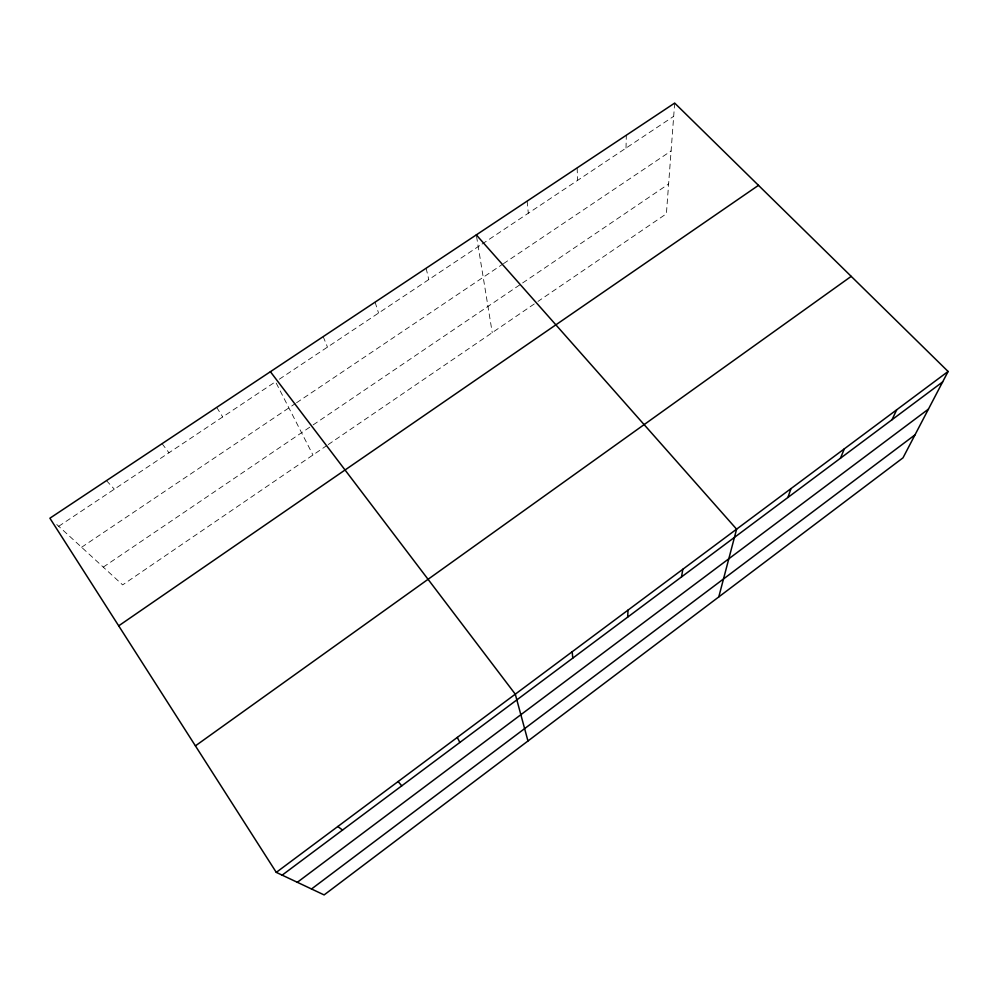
<?xml version="1.0" encoding="UTF-8"?>
<svg xmlns="http://www.w3.org/2000/svg" width="998" height="998" viewBox="0 0 998 998"><rect width="100%" height="100%" fill="white"/><g stroke="black" fill="none" stroke-linecap="round" stroke-linejoin="round"><path stroke-width="0.75" stroke-dasharray="4.99 3.74" d="M626.02 148.103L626.32 135.217M674.673 103.081L666.39 213.784L537.997 301.408M326.957 445.445L122.642 584.89L55.401 523.251M328.23 444.572L536.749 302.269M103.256 567.126L311.887 425.747M313.185 424.874L521.343 283.819M522.628 282.945L668.623 184.006M81.599 547.266L295.271 403.616M296.556 402.755L502.206 264.507M503.466 263.659L671.093 150.972M58.707 526.283L275.523 381.735M279.328 379.203L480.786 244.909M482.071 244.061L673.675 116.329M106.474 480.612L114.321 489.207M162.063 443.673L168.974 452.768M216.703 407.384L222.704 416.952M276.234 383.12L312.96 455.001M323.19 336.625L327.469 347.117M375.086 302.144L378.554 313.06M426.121 268.237L428.791 279.565M476.545 236.351L492.239 332.633M527.156 201.097L528.304 213.235M577.156 167.876L577.568 180.401"/><path stroke-width="1.5" d="M627.655 617.151L628.029 610.115M681.534 576.906L682.819 569.259M718.772 596.941L736.599 529.165L476.308 234.879M787.933 497.453L790.965 488.621M840.453 458.232L844.333 448.838M892.012 419.734L896.691 409.791M948.1 371.468L903.003 457.833L324.113 894.919L276.284 872.377L49.9 518.212L674.673 103.081L948.1 371.468L276.284 872.377M311.526 888.981L915.016 434.841M297.329 882.294L928.439 409.118M282.16 875.146L942.636 381.922M195.421 745.855L851.207 276.359M118.7 625.833L758.48 185.341M337.811 826.506L342.539 830.049M398.127 781.521L401.757 785.838M270.396 371.693L515.292 694.171L527.967 741.003M457.284 737.422L459.853 742.45M572.191 651.744L572.765 658.131"/></g></svg>
